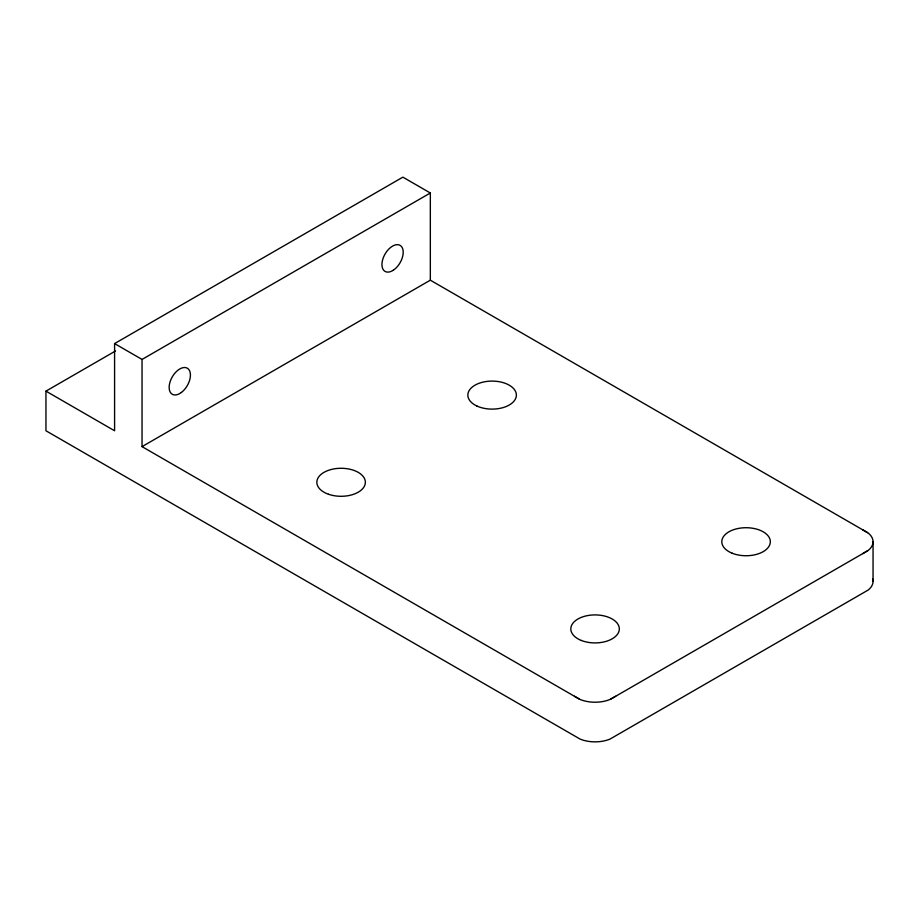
<?xml version="1.0" encoding="UTF-8"?>
<svg xmlns="http://www.w3.org/2000/svg" width="919" height="919" viewBox="0 0 919 919"><rect width="100%" height="100%" fill="white"/><g stroke="black" fill="none" stroke-linecap="round" stroke-linejoin="round"><path stroke-width="1.38" d="M615.65 696.28L609.975 699.474A25.743 14.865 0 0 1 580.142 699.474L574.467 696.28M872.74 579.073A25.743 14.865 0 0 1 868.283 589.975L609.975 739.106A25.743 14.865 0 0 1 580.142 739.106L45.95 430.77L45.95 391.138L114.588 430.77L114.588 343.591L402.878 177.149L430.333 193.001L430.333 280.18L867.57 532.618M45.95 391.138L115.541 350.966M114.588 343.591L142.043 359.432L430.333 193.001M142.043 359.432L142.043 446.623L430.333 280.18M610.836 699.06L867.57 550.837M862.757 553.617L868.283 550.343A25.743 14.865 0 0 0 868.283 533.112L862.757 529.838M142.043 446.623L579.292 699.06M873.05 541.728L873.05 581.359M181.388 392.459A15.049 8.685 -60 0 0 188.108 368.772A15.049 8.685 -60 0 0 169.889 382.465A15.049 8.685 -60 0 0 181.388 392.459M393.366 270.175A15.049 8.685 -60 0 0 401.373 246.395A15.049 8.685 -60 0 0 382.993 258.584A15.049 8.685 -60 0 0 393.366 270.175M581.394 640.486A24.273 14.015 0 0 0 619.257 629.963A24.273 14.015 0 0 0 584.53 616.293A24.273 14.015 0 0 0 581.394 640.486M328.508 494.261A24.273 14.015 0 0 0 365.36 482.59A24.273 14.015 0 0 0 329.427 470A24.273 14.015 0 0 0 328.508 494.261M476.881 406.014A24.273 14.015 0 0 0 516.087 397.261A24.273 14.015 0 0 0 483.337 382.04A24.273 14.015 0 0 0 476.881 406.014M732.213 553.238A24.273 14.015 0 0 0 770.248 542.899A24.273 14.015 0 0 0 735.74 529.045A24.273 14.015 0 0 0 732.213 553.238"/></g></svg>
